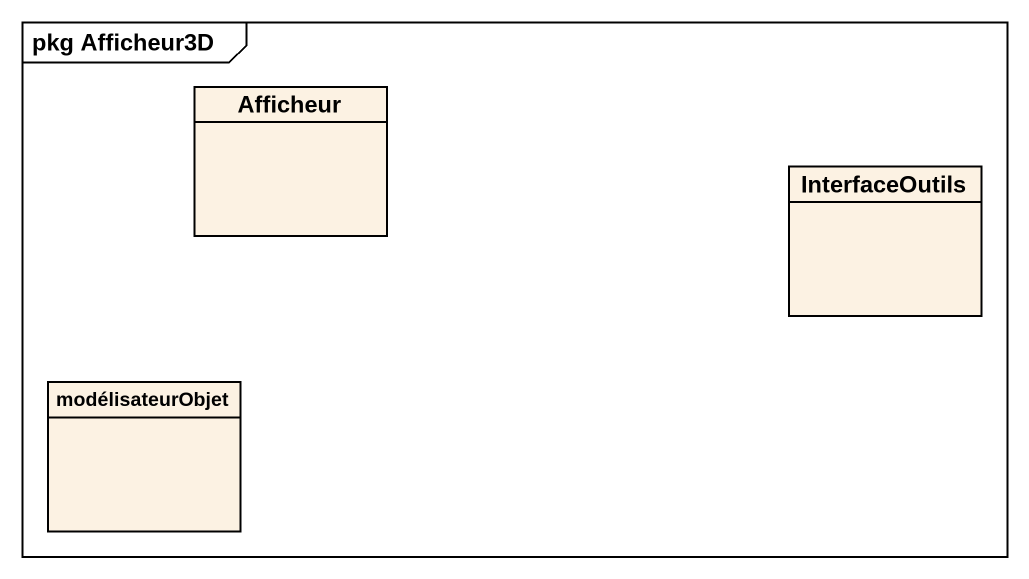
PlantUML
@startuml
mainframe pkg Afficheur3D
hide circle
hide empty members
class Afficheur
class InterfaceOutils
class modélisateurObjet
@enduml
